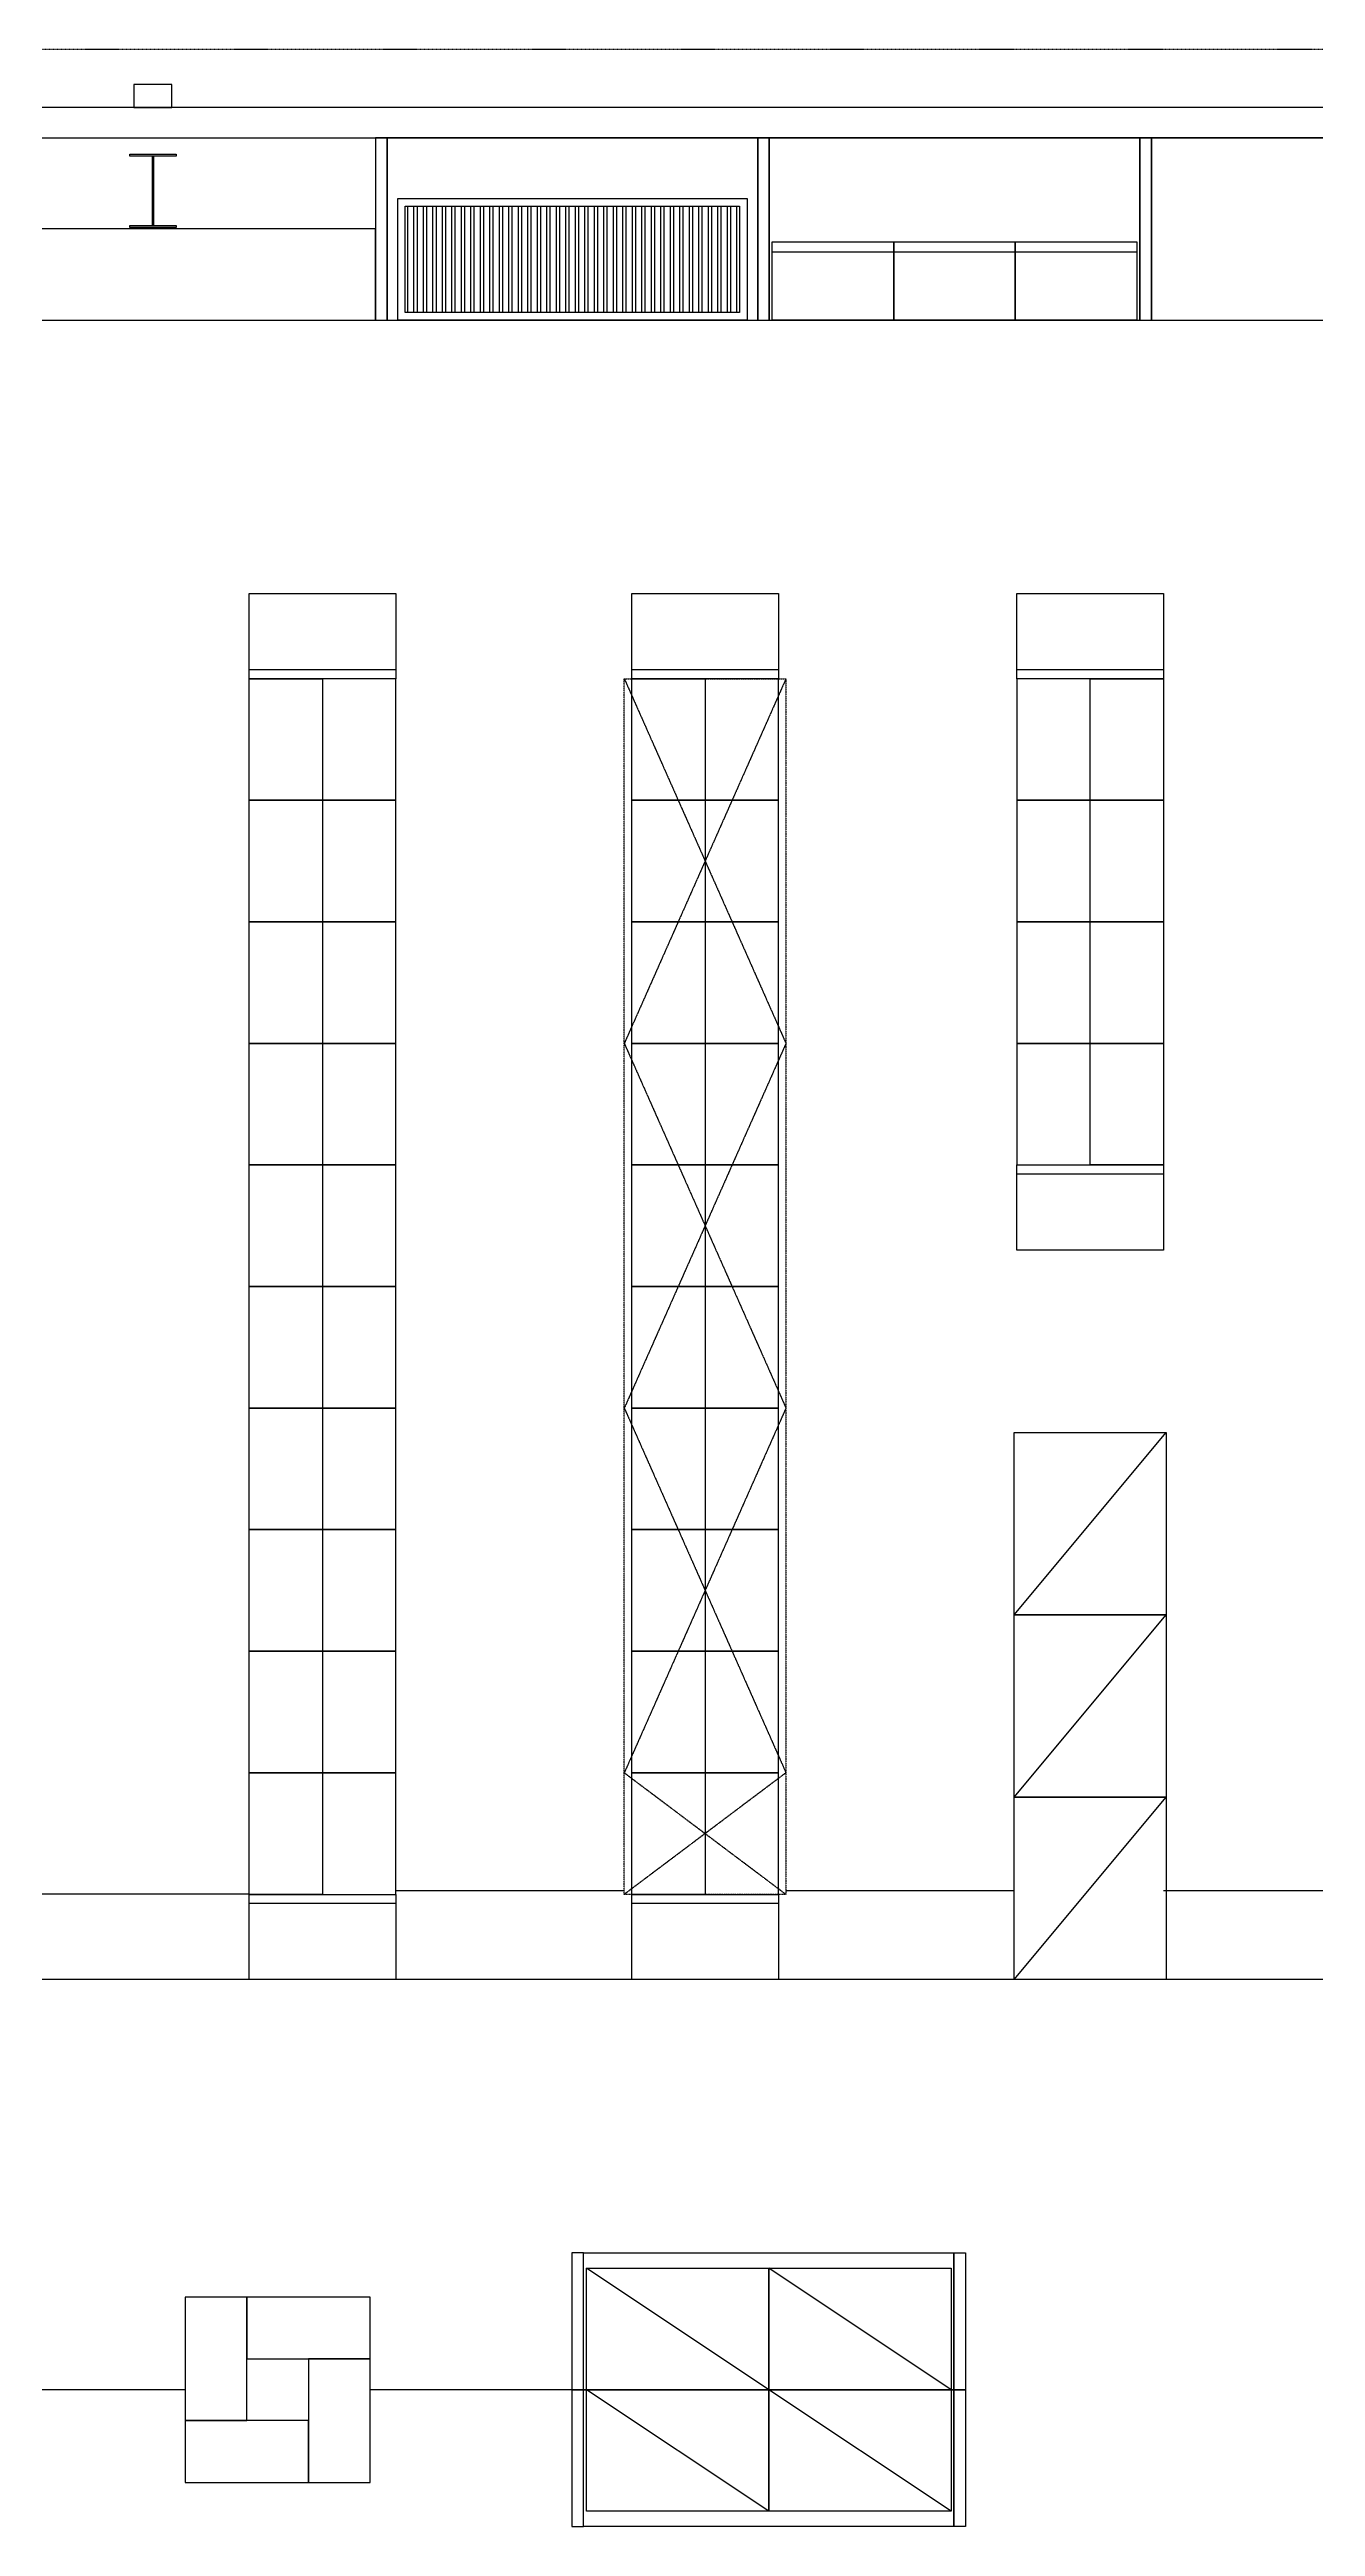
# Model space of a CAD drawing. Header units: millimetres. Extents: x -155 to 94595, y -3153 to 63413.
# Drawn here: x 36415 to 44746, y 46577 to 62877 of the extents above; entities that cross this region are included whole.
import ezdxf

# ---------------------------------------------------------------- set-up
doc = ezdxf.new("R2010")
doc.units = ezdxf.units.MM
for name, pattern in [('REFERENCIA CAMPECHE$0$HIDDEN', [0.375, 0.25, -0.125]), ('REFERENCIA CAMPECHE$0$SO-BASE1$0$HIDDEN2', [0.1875, 0.125, -0.0625]), ('TRATTEGGIATA2', [0.375, 0.25, -0.125])]:
    doc.linetypes.add(name, pattern=pattern)
for name, color, linetype in [('2', 193, 'Continuous'), ('4', 251, 'Continuous'), ('5', 1, 'TRATTEGGIATA2'), ('6', 253, 'Continuous'), ('int', 185, 'Continuous'), ('wall', 5, 'Continuous')]:
    doc.layers.add(name, color=color, linetype=linetype)
doc.styles.add('REFERENCIA CAMPECHE$0$LETRITAS', font='ROMAN1.shx', dxfattribs={"width": 1.2, "height": 0.225})
doc.dimstyles.new('arch', dxfattribs={"dimtxt": 0.18, "dimasz": 0.18, "dimexe": 0.18, "dimexo": 0.0625, "dimgap": 0.09, "dimtad": 0, "dimtih": 1, "dimtoh": 1, "dimdec": 4, "dimzin": 0, "dimdsep": 46, "dimtxsty": 'Standard', "dimblk": 'OBLIQUE', "dimcen": 0.09, "dimclrt": 256, "dimadec": 0, "dimazin": 0, "dimtfac": 1, "dimtdec": 4, "dimtofl": 0, "dimtmove": 0, "dimatfit": 3, "dimldrblk": 'OBLIQUE', "dimfxl": 1, "dimtolj": 1, "dimtzin": 0, "dimarcsym": 0})

# ---------------------------------------------------------------- blocks, each defined once
blk = doc.blocks.new('_Oblique')
at = {"color": 0, "linetype": 'ByBlock', "lineweight": -2}
blk.add_line((-0.5, -0.5), (0.5, 0.5), dxfattribs=at)
blk = doc.blocks.new('*D217')
at = {"layer": '6', "color": 0, "lineweight": -2}
blk.add_line((37306, 47477), (35976, 47477), dxfattribs=at)
at = {"layer": 'Defpoints', "color": 0}
for p in [(35976, 47477), (35976, 47477), (37306, 47477)]:
    blk.add_point(p, dxfattribs=at)
at = {"layer": '6', "color": 0, "lineweight": -2, "xscale": 0.3, "yscale": 0.3, "zscale": 0.3, "rotation": 180}
blk.add_blockref('_Oblique', (35976, 47477), dxfattribs=at)
at = {"layer": '6', "color": 0, "lineweight": -2, "xscale": 0.3, "yscale": 0.3, "zscale": 0.3}
blk.add_blockref('_Oblique', (37306, 47477), dxfattribs=at)
at = {"layer": '6', "insert": (36641, 47477), "char_height": 0.225, "attachment_point": 5, "style": 'REFERENCIA CAMPECHE$0$LETRITAS'}
blk.add_mtext('\\A1;1330.00', dxfattribs=at)
blk = doc.blocks.new('*D218')
at = {"layer": '6', "color": 0, "lineweight": -2}
blk.add_line((39852, 47477), (38525, 47477), dxfattribs=at)
at = {"layer": 'Defpoints', "color": 0}
for p in [(38525, 47477), (38525, 47477), (39852, 47477)]:
    blk.add_point(p, dxfattribs=at)
at = {"layer": '6', "color": 0, "lineweight": -2, "xscale": 0.3, "yscale": 0.3, "zscale": 0.3, "rotation": 180}
blk.add_blockref('_Oblique', (38525, 47477), dxfattribs=at)
at = {"layer": '6', "color": 0, "lineweight": -2, "xscale": 0.3, "yscale": 0.3, "zscale": 0.3}
blk.add_blockref('_Oblique', (39852, 47477), dxfattribs=at)
at = {"layer": '6', "insert": (39189, 47477), "char_height": 0.225, "attachment_point": 5, "style": 'REFERENCIA CAMPECHE$0$LETRITAS'}
blk.add_mtext('\\A1;1326.68', dxfattribs=at)
blk = doc.blocks.new('*D322')
at = {"layer": '6', "color": 0, "lineweight": -2}
blk.add_line((37729, 50737), (36227, 50737), dxfattribs=at)
at = {"layer": 'Defpoints', "color": 0}
for p in [(36227, 50738), (36227, 50737), (37729, 50760)]:
    blk.add_point(p, dxfattribs=at)
at = {"layer": '6', "color": 0, "lineweight": -2, "xscale": 0.3, "yscale": 0.3, "zscale": 0.3, "rotation": 180}
blk.add_blockref('_Oblique', (36227, 50737), dxfattribs=at)
at = {"layer": '6', "color": 0, "lineweight": -2, "xscale": 0.3, "yscale": 0.3, "zscale": 0.3}
blk.add_blockref('_Oblique', (37729, 50737), dxfattribs=at)
at = {"layer": '6', "insert": (36978, 50737), "char_height": 0.225, "attachment_point": 5, "style": 'REFERENCIA CAMPECHE$0$LETRITAS'}
blk.add_mtext('\\A1;1502.00', dxfattribs=at)
blk = doc.blocks.new('*D323')
at = {"layer": '6', "color": 0, "lineweight": -2}
blk.add_line((40197, 50760), (38693, 50760), dxfattribs=at)
at = {"layer": 'Defpoints', "color": 0}
for p in [(38693, 50760), (38693, 50760), (40197, 50760)]:
    blk.add_point(p, dxfattribs=at)
at = {"layer": '6', "color": 0, "lineweight": -2, "xscale": 0.3, "yscale": 0.3, "zscale": 0.3, "rotation": 180}
blk.add_blockref('_Oblique', (38693, 50760), dxfattribs=at)
at = {"layer": '6', "color": 0, "lineweight": -2, "xscale": 0.3, "yscale": 0.3, "zscale": 0.3}
blk.add_blockref('_Oblique', (40197, 50760), dxfattribs=at)
at = {"layer": '6', "insert": (39445, 50760), "char_height": 0.225, "attachment_point": 5, "style": 'REFERENCIA CAMPECHE$0$LETRITAS'}
blk.add_mtext('\\A1;1504.00', dxfattribs=at)
blk = doc.blocks.new('*D324')
at = {"layer": '6', "color": 0, "lineweight": -2}
blk.add_line((42763, 50760), (41261, 50760), dxfattribs=at)
at = {"layer": 'Defpoints', "color": 0}
for p in [(41261, 50760), (41261, 50760), (42763, 50760)]:
    blk.add_point(p, dxfattribs=at)
at = {"layer": '6', "color": 0, "lineweight": -2, "xscale": 0.3, "yscale": 0.3, "zscale": 0.3, "rotation": 180}
blk.add_blockref('_Oblique', (41261, 50760), dxfattribs=at)
at = {"layer": '6', "color": 0, "lineweight": -2, "xscale": 0.3, "yscale": 0.3, "zscale": 0.3}
blk.add_blockref('_Oblique', (42763, 50760), dxfattribs=at)
at = {"layer": '6', "insert": (42012, 50760), "char_height": 0.225, "attachment_point": 5, "style": 'REFERENCIA CAMPECHE$0$LETRITAS'}
blk.add_mtext('\\A1;1502.00', dxfattribs=at)
blk = doc.blocks.new('*D325')
at = {"layer": '6', "color": 0, "lineweight": -2}
blk.add_line((45242, 50760), (43745, 50760), dxfattribs=at)
at = {"layer": 'Defpoints', "color": 0}
for p in [(43745, 50760), (43745, 50760), (45242, 50760)]:
    blk.add_point(p, dxfattribs=at)
at = {"layer": '6', "color": 0, "lineweight": -2, "xscale": 0.3, "yscale": 0.3, "zscale": 0.3, "rotation": 180}
blk.add_blockref('_Oblique', (43745, 50760), dxfattribs=at)
at = {"layer": '6', "color": 0, "lineweight": -2, "xscale": 0.3, "yscale": 0.3, "zscale": 0.3}
blk.add_blockref('_Oblique', (45242, 50760), dxfattribs=at)
at = {"layer": '6', "insert": (44493, 50760), "char_height": 0.225, "attachment_point": 5, "style": 'REFERENCIA CAMPECHE$0$LETRITAS'}
blk.add_mtext('\\A1;1497.00', dxfattribs=at)

msp = doc.modelspace()

# ---------------------------------------------------------------- linework, layer by layer
at = {"layer": '2'}
for p, q in [((41074.86, 62296.99), (38636.46, 62296.99)), ((38636.46, 62296.99), (38636.46, 61096.99)), ((41074.86, 61096.99), (41074.86, 62296.99)), ((43589.46, 62296.99), (41151.06, 62296.99)), ((41151.06, 62296.99), (41151.06, 61096.99)), ((43589.46, 61096.99), (43589.46, 62296.99)), ((46104.06, 62296.99), (43665.66, 62296.99)), ((43665.66, 62296.99), (43665.66, 61096.99)), ((38705.66, 61096.99), (38705.66, 61896.99)), ((38705.66, 61896.99), (41005.66, 61896.99)), ((38755.66, 61146.99), (38755.66, 61846.99)), ((38755.66, 61846.99), (40955.66, 61846.99)), ((38772.621, 61146.99), (38772.621, 61846.99)), ((38813.024, 61146.99), (38813.024, 61846.99)), ((38835.121, 61146.99), (38835.121, 61846.99)), ((38875.524, 61146.99), (38875.524, 61846.99)), ((38897.621, 61146.99), (38897.621, 61846.99)), ((38938.024, 61146.99), (38938.024, 61846.99)), ((38960.121, 61146.99), (38960.121, 61846.99)), ((39000.524, 61146.99), (39000.524, 61846.99)), ((39022.621, 61146.99), (39022.621, 61846.99)), ((39063.024, 61146.99), (39063.024, 61846.99)), ((39085.121, 61146.99), (39085.121, 61846.99)), ((39125.524, 61146.99), (39125.524, 61846.99)), ((39147.621, 61146.99), (39147.621, 61846.99)), ((39188.024, 61146.99), (39188.024, 61846.99)), ((39210.121, 61146.99), (39210.121, 61846.99)), ((39250.524, 61146.99), (39250.524, 61846.99)), ((39272.621, 61146.99), (39272.621, 61846.99)), ((39313.024, 61146.99), (39313.024, 61846.99)), ((39335.121, 61146.99), (39335.121, 61846.99)), ((39375.524, 61146.99), (39375.524, 61846.99)), ((39397.621, 61146.99), (39397.621, 61846.99)), ((39438.024, 61146.99), (39438.024, 61846.99)), ((39460.121, 61146.99), (39460.121, 61846.99)), ((39500.524, 61146.99), (39500.524, 61846.99)), ((39522.621, 61146.99), (39522.621, 61846.99)), ((39563.024, 61146.99), (39563.024, 61846.99)), ((39585.121, 61146.99), (39585.121, 61846.99)), ((39625.524, 61146.99), (39625.524, 61846.99)), ((39647.621, 61146.99), (39647.621, 61846.99)), ((39688.024, 61146.99), (39688.024, 61846.99)), ((39710.121, 61146.99), (39710.121, 61846.99)), ((39750.524, 61146.99), (39750.524, 61846.99)), ((39772.621, 61146.99), (39772.621, 61846.99)), ((39813.024, 61146.99), (39813.024, 61846.99)), ((39835.121, 61146.99), (39835.121, 61846.99)), ((39875.524, 61146.99), (39875.524, 61846.99)), ((39897.621, 61146.99), (39897.621, 61846.99)), ((39938.024, 61146.99), (39938.024, 61846.99)), ((39960.121, 61146.99), (39960.121, 61846.99)), ((40000.524, 61146.99), (40000.524, 61846.99)), ((40022.621, 61146.99), (40022.621, 61846.99)), ((40063.024, 61146.99), (40063.024, 61846.99)), ((40085.121, 61146.99), (40085.121, 61846.99)), ((40125.524, 61146.99), (40125.524, 61846.99)), ((40147.621, 61146.99), (40147.621, 61846.99)), ((40188.024, 61146.99), (40188.024, 61846.99)), ((40210.121, 61146.99), (40210.121, 61846.99)), ((40250.524, 61146.99), (40250.524, 61846.99)), ((40272.621, 61146.99), (40272.621, 61846.99)), ((40313.024, 61146.99), (40313.024, 61846.99)), ((40335.121, 61146.99), (40335.121, 61846.99)), ((40375.524, 61146.99), (40375.524, 61846.99)), ((40397.621, 61146.99), (40397.621, 61846.99)), ((40438.024, 61146.99), (40438.024, 61846.99)), ((40460.121, 61146.99), (40460.121, 61846.99)), ((40500.524, 61146.99), (40500.524, 61846.99)), ((40522.621, 61146.99), (40522.621, 61846.99)), ((40563.024, 61146.99), (40563.024, 61846.99)), ((40585.121, 61146.99), (40585.121, 61846.99)), ((40625.524, 61146.99), (40625.524, 61846.99)), ((40647.621, 61146.99), (40647.621, 61846.99)), ((40688.024, 61146.99), (40688.024, 61846.99)), ((40710.121, 61146.99), (40710.121, 61846.99)), ((40750.524, 61146.99), (40750.524, 61846.99)), ((40772.621, 61146.99), (40772.621, 61846.99)), ((40813.024, 61146.99), (40813.024, 61846.99)), ((40835.121, 61146.99), (40835.121, 61846.99)), ((40875.524, 61146.99), (40875.524, 61846.99)), ((40897.621, 61146.99), (40897.621, 61846.99)), ((40938.024, 61146.99), (40938.024, 61846.99)), ((40955.66, 61846.99), (40955.66, 61146.99)), ((41005.66, 61896.99), (41005.66, 61096.99)), ((38560.26, 61696.99), (36121.86, 61696.99)), ((38560.26, 61096.99), (38560.26, 61696.99)), ((41170.26, 61096.99), (41170.26, 61610.99)), ((41170.26, 61610.99), (41970.26, 61610.99)), ((41170.26, 61546.99), (41970.26, 61546.99)), ((41970.26, 61610.99), (41970.26, 61096.99)), ((41970.26, 61096.99), (41970.26, 61610.99)), ((41970.26, 61610.99), (42770.26, 61610.99)), ((41970.26, 61546.99), (42770.26, 61546.99)), ((42770.26, 61610.99), (42770.26, 61096.99)), ((42770.26, 61096.99), (42770.26, 61610.99)), ((42770.26, 61610.99), (43570.26, 61610.99)), ((42770.26, 61546.99), (43570.26, 61546.99)), ((43570.26, 61610.99), (43570.26, 61096.99)), ((40955.66, 61146.99), (38755.66, 61146.99)), ((36121.86, 61096.99), (38560.26, 61096.99)), ((38636.46, 61096.99), (41074.86, 61096.99)), ((41005.66, 61096.99), (38705.66, 61096.99)), ((41151.06, 61096.99), (43589.46, 61096.99)), ((41970.26, 61096.99), (41170.26, 61096.99)), ((42770.26, 61096.99), (41970.26, 61096.99)), ((43570.26, 61096.99), (42770.26, 61096.99)), ((43665.66, 61096.99), (46104.06, 61096.99)), ((37728.882, 59296.99), (38692.882, 59296.99)), ((37728.882, 58736.99), (37728.882, 59296.99)), ((38692.882, 59296.99), (38692.882, 58736.99)), ((40246.882, 59296.99), (41210.882, 59296.99)), ((40246.882, 58736.99), (40246.882, 59296.99)), ((41210.882, 59296.99), (41210.882, 58736.99)), ((42780.882, 59296.99), (43744.882, 59296.99)), ((42780.882, 58736.99), (42780.882, 59296.99)), ((43744.882, 59296.99), (43744.882, 58736.99)), ((37728.882, 58796.99), (38692.882, 58796.99)), ((38692.882, 58736.99), (37728.882, 58736.99)), ((37728.882, 57936.99), (37728.882, 58736.99)), ((37728.882, 58736.99), (38210.882, 58736.99)), ((38210.882, 58736.99), (38210.882, 57936.99)), ((38692.882, 58736.99), (38210.882, 58736.99)), ((38210.882, 58736.99), (38210.882, 57936.99)), ((38692.882, 57936.99), (38692.882, 58736.99)), ((40246.882, 58796.99), (41210.882, 58796.99)), ((41210.882, 58736.99), (40246.882, 58736.99)), ((40246.882, 57936.99), (40246.882, 58736.99)), ((40246.882, 58736.99), (40728.882, 58736.99)), ((40728.882, 58736.99), (40728.882, 57936.99)), ((41210.882, 58736.99), (40728.882, 58736.99)), ((40728.882, 58736.99), (40728.882, 57936.99)), ((41210.882, 57936.99), (41210.882, 58736.99)), ((42780.882, 58796.99), (43744.882, 58796.99)), ((42780.882, 58736.99), (42780.882, 57936.99)), ((43262.882, 58736.99), (42780.882, 58736.99)), ((43744.882, 58736.99), (42780.882, 58736.99)), ((43262.882, 57936.99), (43262.882, 58736.99)), ((43262.882, 57936.99), (43262.882, 58736.99)), ((43262.882, 58736.99), (43744.882, 58736.99)), ((43744.882, 58736.99), (43744.882, 57936.99)), ((37728.882, 57136.99), (37728.882, 57936.99)), ((37728.882, 57936.99), (38210.882, 57936.99)), ((38210.882, 57936.99), (37728.882, 57936.99)), ((38210.882, 57936.99), (38210.882, 57136.99)), ((38692.882, 57936.99), (38210.882, 57936.99)), ((38210.882, 57936.99), (38210.882, 57136.99)), ((38210.882, 57936.99), (38692.882, 57936.99)), ((38692.882, 57136.99), (38692.882, 57936.99)), ((40246.882, 57136.99), (40246.882, 57936.99)), ((40246.882, 57936.99), (40728.882, 57936.99)), ((40728.882, 57936.99), (40246.882, 57936.99)), ((40728.882, 57936.99), (40728.882, 57136.99)), ((41210.882, 57936.99), (40728.882, 57936.99)), ((40728.882, 57936.99), (40728.882, 57136.99)), ((40728.882, 57936.99), (41210.882, 57936.99)), ((41210.882, 57136.99), (41210.882, 57936.99)), ((42780.882, 57936.99), (42780.882, 57136.99)), ((43262.882, 57936.99), (42780.882, 57936.99)), ((42780.882, 57936.99), (43262.882, 57936.99)), ((43262.882, 57136.99), (43262.882, 57936.99)), ((43262.882, 57136.99), (43262.882, 57936.99)), ((43262.882, 57936.99), (43744.882, 57936.99)), ((43744.882, 57936.99), (43262.882, 57936.99)), ((43744.882, 57936.99), (43744.882, 57136.99)), ((38210.882, 57136.99), (37728.882, 57136.99)), ((37728.882, 56336.99), (37728.882, 57136.99)), ((37728.882, 57136.99), (38210.882, 57136.99)), ((38210.882, 57136.99), (38692.882, 57136.99)), ((38210.882, 57136.99), (38210.882, 56336.99)), ((38692.882, 57136.99), (38210.882, 57136.99)), ((38210.882, 57136.99), (38210.882, 56336.99)), ((38692.882, 56336.99), (38692.882, 57136.99)), ((40728.882, 57136.99), (40246.882, 57136.99)), ((40246.882, 56336.99), (40246.882, 57136.99)), ((40246.882, 57136.99), (40728.882, 57136.99)), ((40728.882, 57136.99), (41210.882, 57136.99)), ((40728.882, 57136.99), (40728.882, 56336.99)), ((41210.882, 57136.99), (40728.882, 57136.99)), ((40728.882, 57136.99), (40728.882, 56336.99)), ((41210.882, 56336.99), (41210.882, 57136.99)), ((42780.882, 57136.99), (43262.882, 57136.99)), ((42780.882, 57136.99), (42780.882, 56336.99)), ((43262.882, 57136.99), (42780.882, 57136.99)), ((43744.882, 57136.99), (43262.882, 57136.99)), ((43262.882, 56336.99), (43262.882, 57136.99)), ((43262.882, 56336.99), (43262.882, 57136.99)), ((43262.882, 57136.99), (43744.882, 57136.99)), ((43744.882, 57136.99), (43744.882, 56336.99)), ((38210.882, 56336.99), (37728.882, 56336.99)), ((37728.882, 55536.99), (37728.882, 56336.99)), ((37728.882, 56336.99), (38210.882, 56336.99)), ((38210.882, 56336.99), (38692.882, 56336.99)), ((38210.882, 56336.99), (38210.882, 55536.99)), ((38692.882, 56336.99), (38210.882, 56336.99)), ((38210.882, 56336.99), (38210.882, 55536.99)), ((38692.882, 55536.99), (38692.882, 56336.99)), ((40728.882, 56336.99), (40246.882, 56336.99)), ((40246.882, 55536.99), (40246.882, 56336.99)), ((40246.882, 56336.99), (40728.882, 56336.99)), ((40728.882, 56336.99), (41210.882, 56336.99)), ((40728.882, 56336.99), (40728.882, 55536.99)), ((41210.882, 56336.99), (40728.882, 56336.99)), ((40728.882, 56336.99), (40728.882, 55536.99)), ((41210.882, 55536.99), (41210.882, 56336.99)), ((42780.882, 56336.99), (42780.882, 55536.99)), ((43262.882, 56336.99), (42780.882, 56336.99)), ((42780.882, 56336.99), (43262.882, 56336.99)), ((43262.882, 55536.99), (43262.882, 56336.99)), ((43262.882, 55536.99), (43262.882, 56336.99)), ((43262.882, 56336.99), (43744.882, 56336.99)), ((43744.882, 56336.99), (43262.882, 56336.99)), ((43744.882, 56336.99), (43744.882, 55536.99)), ((38210.882, 55536.99), (37728.882, 55536.99)), ((37728.882, 54736.99), (37728.882, 55536.99)), ((37728.882, 55536.99), (38210.882, 55536.99)), ((38210.882, 55536.99), (38692.882, 55536.99)), ((38210.882, 55536.99), (38210.882, 54736.99)), ((38692.882, 55536.99), (38210.882, 55536.99)), ((38210.882, 55536.99), (38210.882, 54736.99)), ((38692.882, 54736.99), (38692.882, 55536.99)), ((40728.882, 55536.99), (40246.882, 55536.99)), ((40246.882, 54736.99), (40246.882, 55536.99)), ((40246.882, 55536.99), (40728.882, 55536.99)), ((40728.882, 55536.99), (41210.882, 55536.99)), ((40728.882, 55536.99), (40728.882, 54736.99)), ((41210.882, 55536.99), (40728.882, 55536.99)), ((40728.882, 55536.99), (40728.882, 54736.99)), ((41210.882, 54736.99), (41210.882, 55536.99)), ((42780.882, 55536.99), (43262.882, 55536.99)), ((42780.882, 54976.99), (42780.882, 55536.99)), ((42780.882, 55536.99), (43744.882, 55536.99)), ((43744.882, 55476.99), (42780.882, 55476.99)), ((43744.882, 55536.99), (43262.882, 55536.99)), ((43744.882, 55536.99), (43744.882, 54976.99)), ((43744.882, 54976.99), (42780.882, 54976.99)), ((38210.882, 54736.99), (37728.882, 54736.99)), ((37728.882, 53936.99), (37728.882, 54736.99)), ((37728.882, 54736.99), (38210.882, 54736.99)), ((38210.882, 54736.99), (38692.882, 54736.99)), ((38210.882, 54736.99), (38210.882, 53936.99)), ((38692.882, 54736.99), (38210.882, 54736.99)), ((38210.882, 54736.99), (38210.882, 53936.99)), ((38692.882, 53936.99), (38692.882, 54736.99)), ((40728.882, 54736.99), (40246.882, 54736.99)), ((40246.882, 53936.99), (40246.882, 54736.99)), ((40246.882, 54736.99), (40728.882, 54736.99)), ((40728.882, 54736.99), (41210.882, 54736.99)), ((40728.882, 54736.99), (40728.882, 53936.99)), ((41210.882, 54736.99), (40728.882, 54736.99)), ((40728.882, 54736.99), (40728.882, 53936.99)), ((41210.882, 53936.99), (41210.882, 54736.99)), ((38210.882, 53936.99), (37728.882, 53936.99)), ((37728.882, 53136.99), (37728.882, 53936.99)), ((37728.882, 53936.99), (38210.882, 53936.99)), ((38210.882, 53936.99), (38692.882, 53936.99)), ((38210.882, 53936.99), (38210.882, 53136.99)), ((38692.882, 53936.99), (38210.882, 53936.99)), ((38210.882, 53936.99), (38210.882, 53136.99)), ((38692.882, 53136.99), (38692.882, 53936.99)), ((40728.882, 53936.99), (40246.882, 53936.99)), ((40246.882, 53136.99), (40246.882, 53936.99)), ((40246.882, 53936.99), (40728.882, 53936.99)), ((40728.882, 53936.99), (41210.882, 53936.99)), ((40728.882, 53936.99), (40728.882, 53136.99)), ((41210.882, 53936.99), (40728.882, 53936.99)), ((40728.882, 53936.99), (40728.882, 53136.99)), ((41210.882, 53136.99), (41210.882, 53936.99)), ((42762.882, 52576.99), (42762.882, 53776.99)), ((42762.882, 53776.99), (43762.882, 53776.99)), ((42762.882, 52576.99), (43762.882, 53776.99)), ((43762.882, 53776.99), (43762.882, 52576.99)), ((38210.882, 53136.99), (37728.882, 53136.99)), ((37728.882, 52336.99), (37728.882, 53136.99)), ((37728.882, 53136.99), (38210.882, 53136.99)), ((38210.882, 53136.99), (38692.882, 53136.99)), ((38210.882, 53136.99), (38210.882, 52336.99)), ((38692.882, 53136.99), (38210.882, 53136.99)), ((38210.882, 53136.99), (38210.882, 52336.99)), ((38692.882, 52336.99), (38692.882, 53136.99)), ((40728.882, 53136.99), (40246.882, 53136.99)), ((40246.882, 52336.99), (40246.882, 53136.99)), ((40246.882, 53136.99), (40728.882, 53136.99)), ((40728.882, 53136.99), (41210.882, 53136.99)), ((40728.882, 53136.99), (40728.882, 52336.99)), ((41210.882, 53136.99), (40728.882, 53136.99)), ((40728.882, 53136.99), (40728.882, 52336.99)), ((41210.882, 52336.99), (41210.882, 53136.99)), ((43762.882, 52576.99), (42762.882, 52576.99)), ((42762.882, 51376.99), (42762.882, 52576.99)), ((42762.882, 52576.99), (43762.882, 52576.99)), ((42762.882, 51376.99), (43762.882, 52576.99)), ((43762.882, 52576.99), (43762.882, 51376.99)), ((38210.882, 52336.99), (37728.882, 52336.99)), ((37728.882, 51536.99), (37728.882, 52336.99)), ((37728.882, 52336.99), (38210.882, 52336.99)), ((38210.882, 52336.99), (38692.882, 52336.99)), ((38210.882, 52336.99), (38210.882, 51536.99)), ((38692.882, 52336.99), (38210.882, 52336.99)), ((38210.882, 52336.99), (38210.882, 51536.99)), ((38692.882, 51536.99), (38692.882, 52336.99)), ((40728.882, 52336.99), (40246.882, 52336.99)), ((40246.882, 51536.99), (40246.882, 52336.99)), ((40246.882, 52336.99), (40728.882, 52336.99)), ((40728.882, 52336.99), (41210.882, 52336.99)), ((40728.882, 52336.99), (40728.882, 51536.99)), ((41210.882, 52336.99), (40728.882, 52336.99)), ((40728.882, 52336.99), (40728.882, 51536.99)), ((41210.882, 51536.99), (41210.882, 52336.99)), ((38210.882, 51536.99), (37728.882, 51536.99)), ((37728.882, 50736.99), (37728.882, 51536.99)), ((37728.882, 51536.99), (38210.882, 51536.99)), ((38210.882, 51536.99), (38692.882, 51536.99)), ((38210.882, 51536.99), (38210.882, 50736.99)), ((38692.882, 51536.99), (38210.882, 51536.99)), ((38210.882, 51536.99), (38210.882, 50736.99)), ((38692.882, 50736.99), (38692.882, 51536.99)), ((40728.882, 51536.99), (40246.882, 51536.99)), ((40246.882, 50736.99), (40246.882, 51536.99)), ((40246.882, 51536.99), (40728.882, 51536.99)), ((40728.882, 51536.99), (41210.882, 51536.99)), ((40728.882, 51536.99), (40728.882, 50736.99)), ((41210.882, 51536.99), (40728.882, 51536.99)), ((40728.882, 51536.99), (40728.882, 50736.99)), ((41210.882, 50736.99), (41210.882, 51536.99)), ((43762.882, 51376.99), (42762.882, 51376.99)), ((42762.882, 50176.99), (42762.882, 51376.99)), ((42762.882, 51376.99), (43762.882, 51376.99)), ((42762.882, 50176.99), (43762.882, 51376.99)), ((43762.882, 51376.99), (43762.882, 50176.99)), ((38210.882, 50736.99), (37728.882, 50736.99)), ((37728.882, 50176.99), (37728.882, 50736.99)), ((37728.882, 50736.99), (38692.882, 50736.99)), ((38210.882, 50736.99), (38692.882, 50736.99)), ((38692.882, 50736.99), (38692.882, 50176.99)), ((40728.882, 50736.99), (40246.882, 50736.99)), ((40246.882, 50176.99), (40246.882, 50736.99)), ((40246.882, 50736.99), (41210.882, 50736.99)), ((40728.882, 50736.99), (41210.882, 50736.99)), ((41210.882, 50736.99), (41210.882, 50176.99)), ((38692.882, 50676.99), (37728.882, 50676.99)), ((41210.882, 50676.99), (40246.882, 50676.99)), ((38692.882, 50176.99), (37728.882, 50176.99)), ((41210.882, 50176.99), (40246.882, 50176.99)), ((43762.882, 50176.99), (42762.882, 50176.99)), ((39928.282, 47476.99), (39928.282, 48376.99)), ((39928.282, 48376.99), (42366.682, 48376.99)), ((39947.482, 47476.99), (39947.482, 48276.99)), ((39947.482, 48276.99), (41147.482, 48276.99)), ((41147.482, 47476.99), (39947.482, 48276.99)), ((41147.482, 48276.99), (41147.482, 47476.99)), ((41147.482, 47476.99), (41147.482, 48276.99)), ((41147.482, 48276.99), (42347.482, 48276.99)), ((42347.482, 47476.99), (41147.482, 48276.99)), ((42347.482, 48276.99), (42347.482, 47476.99)), ((42366.682, 48376.99), (42366.682, 47476.99)), ((37712.598, 48086.59), (37306.198, 48086.59)), ((37306.198, 48086.59), (37306.198, 47273.79)), ((37712.598, 48086.59), (37712.598, 47680.19)), ((38525.398, 48086.59), (37712.598, 48086.59)), ((37712.598, 47273.79), (37712.598, 48086.59)), ((38525.398, 47680.19), (38525.398, 48086.59)), ((37712.598, 47680.19), (38525.398, 47680.19)), ((38525.398, 47680.19), (38118.998, 47680.19)), ((38118.998, 47680.19), (38118.998, 46867.39)), ((38525.398, 46867.39), (38525.398, 47680.19)), ((42366.682, 47476.99), (39928.282, 47476.99)), ((39928.282, 46576.99), (39928.282, 47476.99)), ((39928.282, 47476.99), (42366.682, 47476.99)), ((39947.482, 46676.99), (39947.482, 47476.99)), ((39947.482, 47476.99), (41147.482, 47476.99)), ((41147.482, 46676.99), (39947.482, 47476.99)), ((41147.482, 47476.99), (39947.482, 47476.99)), ((41147.482, 47476.99), (41147.482, 46676.99)), ((41147.482, 46676.99), (41147.482, 47476.99)), ((41147.482, 47476.99), (42347.482, 47476.99)), ((42347.482, 46676.99), (41147.482, 47476.99)), ((42347.482, 47476.99), (41147.482, 47476.99)), ((42347.482, 47476.99), (42347.482, 46676.99)), ((42366.682, 47476.99), (42366.682, 46576.99)), ((37306.198, 47273.79), (37306.198, 46867.39)), ((38118.998, 47273.79), (37306.198, 47273.79)), ((37306.198, 47273.79), (37712.598, 47273.79)), ((38118.998, 46867.39), (38118.998, 47273.79)), ((37306.198, 46867.39), (38118.998, 46867.39)), ((38118.998, 46867.39), (38525.398, 46867.39)), ((41147.482, 46676.99), (39947.482, 46676.99)), ((42347.482, 46676.99), (41147.482, 46676.99)), ((42366.682, 46576.99), (39928.282, 46576.99))]:
    msp.add_line(p, q, dxfattribs=at)
at = {"layer": '4'}
msp.add_lwpolyline([(36969.86, 62496.989), (37219.86, 62496.989), (37219.86, 62646.989), (36969.86, 62646.989)], close=True, dxfattribs=at)
at = {"layer": '5', "linetype": 'REFERENCIA CAMPECHE$0$SO-BASE1$0$HIDDEN2'}
msp.add_line((94584.86, 62877.489), (204.86, 62877.489), dxfattribs=at)
at = {"layer": '5', "ltscale": 2.5}
msp.add_lwpolyline([(46208.882, 62296.99), (46208.882, 62296.99), (46205.882, 50176.99), (10138.86, 50176.99)], dxfattribs=at)
at = {"layer": 'int'}
for p, q in [((38560.26, 62296.99), (38560.26, 61096.99)), ((38636.46, 62296.99), (38560.26, 62296.99)), ((38636.46, 61096.99), (38636.46, 62296.99)), ((41074.86, 62296.99), (41074.86, 61096.99)), ((41151.06, 62296.99), (41074.86, 62296.99)), ((41151.06, 61096.99), (41151.06, 62296.99)), ((43589.46, 62296.99), (43589.46, 61096.99)), ((43665.66, 62296.99), (43589.46, 62296.99)), ((43665.66, 61096.99), (43665.66, 62296.99)), ((38560.26, 61096.99), (38636.46, 61096.99)), ((41074.86, 61096.99), (41151.06, 61096.99)), ((43589.46, 61096.99), (43665.66, 61096.99)), ((39928.282, 48376.99), (39852.082, 48376.99)), ((39852.082, 48376.99), (39852.082, 47476.99)), ((39928.282, 47476.99), (39928.282, 48376.99)), ((42366.682, 47476.99), (42366.682, 48376.99)), ((42366.682, 48376.99), (42442.882, 48376.99)), ((42442.882, 48376.99), (42442.882, 47476.99)), ((39852.082, 47476.99), (39928.282, 47476.99)), ((39928.282, 47476.99), (39852.082, 47476.99)), ((39852.082, 47476.99), (39852.082, 46576.99)), ((39928.282, 46576.99), (39928.282, 47476.99)), ((42442.882, 47476.99), (42366.682, 47476.99)), ((42366.682, 46576.99), (42366.682, 47476.99)), ((42366.682, 47476.99), (42442.882, 47476.99)), ((42442.882, 47476.99), (42442.882, 46576.99)), ((39852.082, 46576.99), (39928.282, 46576.99)), ((42442.882, 46576.99), (42366.682, 46576.99))]:
    msp.add_line(p, q, dxfattribs=at)
at = {"layer": 'int', "linetype": 'REFERENCIA CAMPECHE$0$HIDDEN'}
for p, q in [((41260.882, 58736.99), (40196.882, 56336.99)), ((40196.882, 58736.99), (41260.882, 56336.99)), ((40196.882, 50736.99), (40196.882, 58736.99)), ((40196.882, 58736.99), (41260.882, 58736.99)), ((41260.882, 58736.99), (41260.882, 50736.99)), ((40196.882, 56336.99), (41260.882, 53936.99)), ((41260.882, 56336.99), (40196.882, 53936.99)), ((41260.882, 53936.99), (40196.882, 51536.99)), ((40196.882, 53936.99), (41260.882, 51536.99)), ((40196.882, 51536.99), (41260.882, 50736.99)), ((41260.882, 51536.99), (40196.882, 50736.99)), ((41260.882, 51536.99), (41260.882, 51536.99)), ((41260.882, 50736.99), (40196.882, 50736.99)), ((41260.882, 50736.99), (41260.882, 50736.99))]:
    msp.add_line(p, q, dxfattribs=at)
at = {"layer": 'wall'}
for points in [[(46553.266, 62496.989), (244.86, 62496.989), (244.86, 49625.191), (444.86, 49625.191), (444.86, 62296.989), (46553.266, 62296.989)], [(36942.36, 62188.489), (37247.36, 62188.489), (37247.36, 62175.489), (36942.36, 62175.489)], [(37091.86, 61718.489), (37091.86, 62175.489), (37097.86, 62175.489), (37097.86, 61718.489)], [(36942.36, 61718.489), (37247.36, 61718.489), (37247.36, 61705.489), (36942.36, 61705.489)]]:
    msp.add_lwpolyline(points, close=True, dxfattribs=at)

# ---------------------------------------------------------------- dimensions: what is measured, and where the dimension line sits
at = {"layer": '6'}
for base, p1, p2, picture, middle in [((36226.882, 50736.99), (37728.882, 50759.678), (36226.882, 50737.668), '*D322', (36977.882, 50737.239)), ((38692.882, 50759.678), (40196.882, 50759.678), (38692.882, 50759.678), '*D323', (39444.882, 50759.928)), ((41260.882, 50759.678), (42762.882, 50759.678), (41260.882, 50759.678), '*D324', (42011.882, 50759.928)), ((43744.882, 50759.678), (45241.882, 50759.678), (43744.882, 50759.678), '*D325', (44493.382, 50759.928)), ((35976.198, 47476.99), (37306.198, 47476.99), (35976.198, 47476.99), '*D217', (36641.198, 47477.239)), ((38525.398, 47476.99), (39852.082, 47476.99), (38525.398, 47476.99), '*D218', (39188.74, 47477.239))]:
    dim = msp.add_linear_dim(base=base, p1=p1, p2=p2, angle=180, dimstyle='arch', override={"dimtxt": 0.225, "dimasz": 0.3, "dimexe": 0.09, "dimexo": 0.495, "dimgap": 0.036, "dimtih": 0, "dimtoh": 0, "dimdec": 2, "dimtxsty": 'REFERENCIA CAMPECHE$0$LETRITAS', "dimcen": 0.15, "dimse1": 1, "dimse2": 1, "dimadec": 2, "dimtofl": 1, "dimtvp": 1.11}, dxfattribs=at)
    dim.commit()
    dim.dimension.update_dxf_attribs({"geometry": picture, "text_midpoint": middle})

doc.saveas('drawing.dxf')
